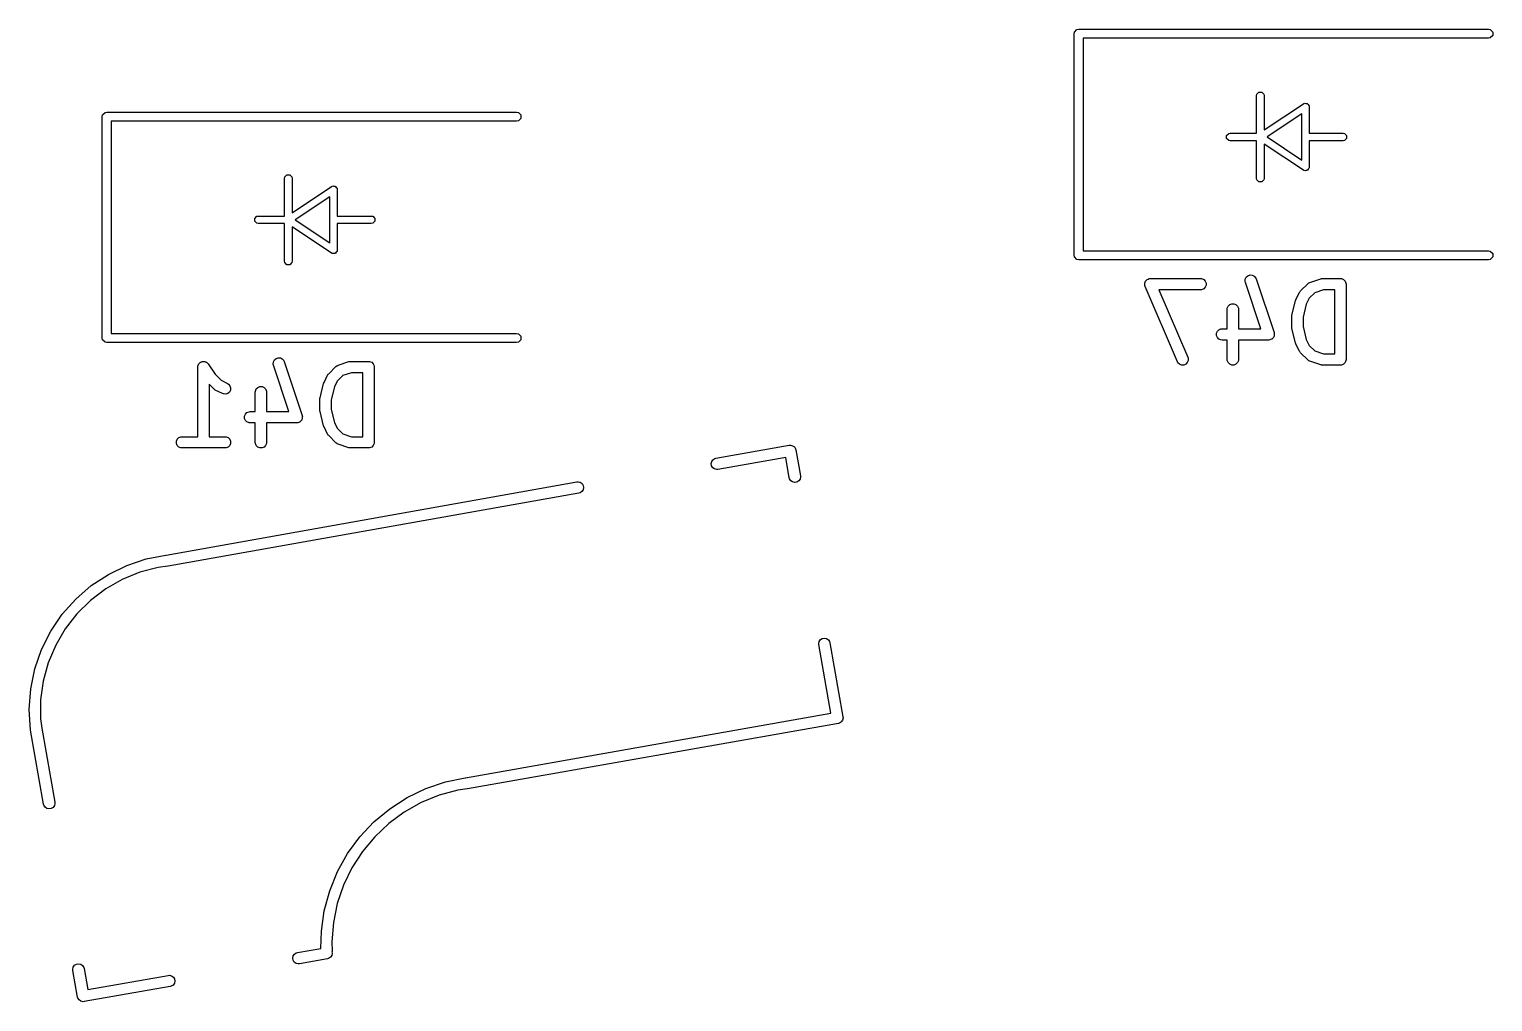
# Model space of a CAD drawing. Extents: x 2.6 to 14.1, y -9.2 to -3.9.
# Drawn here: x 10.718 to 11.483, y -7.748 to -7.24 of the extents above; entities that cross this region are included whole.
import ezdxf

# ---------------------------------------------------------------- set-up
doc = ezdxf.new("R2010")
doc.units = 0
doc.header["$MEASUREMENT"] = 0
doc.layers.add('BLACK', color=7, linetype='CONTINUOUS')

msp = doc.modelspace()

# ---------------------------------------------------------------- linework, layer by layer
at = {"layer": 'BLACK', "linetype": 'CONTINUOUS'}
for p, q in [((11.26394, -7.24196), (11.26412, -7.24106)), ((11.26394, -7.35771), (11.26394, -7.24196)), ((11.26412, -7.24106), (11.2654, -7.23978)), ((11.2654, -7.23978), (11.2663, -7.2396)), ((11.2663, -7.2396), (11.48048, -7.2396)), ((11.48048, -7.2396), (11.48138, -7.23978)), ((11.48138, -7.23978), (11.48266, -7.24106)), ((11.48266, -7.24106), (11.48266, -7.24286)), ((11.48048, -7.24432), (11.26867, -7.24432)), ((11.26867, -7.24432), (11.26867, -7.35535)), ((11.48138, -7.24414), (11.48048, -7.24432)), ((11.48266, -7.24286), (11.48138, -7.24414)), ((11.35937, -7.27349), (11.36043, -7.27243)), ((11.36043, -7.27243), (11.36194, -7.27243)), ((11.36194, -7.27243), (11.363, -7.27349)), ((11.35922, -7.27424), (11.35937, -7.27349)), ((11.35922, -7.29393), (11.35922, -7.27424)), ((11.363, -7.27349), (11.36315, -7.27424)), ((11.36315, -7.27424), (11.36315, -7.29222)), ((11.36315, -7.29222), (11.38372, -7.27851)), ((11.38372, -7.27851), (11.38398, -7.2784)), ((11.38398, -7.2784), (11.38405, -7.27833)), ((11.38405, -7.27833), (11.38415, -7.27833)), ((11.38415, -7.27833), (11.38443, -7.27822)), ((11.38443, -7.27822), (11.38499, -7.27833)), ((11.38499, -7.27833), (11.38556, -7.27833)), ((11.38556, -7.27833), (11.3857, -7.27847)), ((11.3857, -7.27847), (11.3859, -7.27851)), ((11.3859, -7.27851), (11.38622, -7.27899)), ((11.38622, -7.27899), (11.38663, -7.2794)), ((11.38663, -7.2794), (11.38668, -7.27969)), ((11.38668, -7.27969), (11.38674, -7.27977)), ((11.38674, -7.27977), (11.38672, -7.27986)), ((11.38672, -7.27986), (11.38678, -7.28015)), ((11.38678, -7.28015), (11.38678, -7.29393)), ((10.75607, -7.28527), (10.75625, -7.28436)), ((10.75607, -7.40102), (10.75607, -7.28527)), ((10.75625, -7.28436), (10.75753, -7.28309)), ((10.75753, -7.28309), (10.75843, -7.28291)), ((10.75843, -7.28291), (10.9726, -7.28291)), ((10.9726, -7.28763), (10.76079, -7.28763)), ((10.76079, -7.28763), (10.76079, -7.39865)), ((10.9726, -7.28291), (10.97351, -7.28309)), ((10.97351, -7.28745), (10.9726, -7.28763)), ((10.97351, -7.28309), (10.97478, -7.28436)), ((10.97478, -7.28617), (10.97351, -7.28745)), ((10.97478, -7.28436), (10.97478, -7.28617)), ((11.38284, -7.28383), (11.36473, -7.2959)), ((11.38284, -7.30797), (11.38284, -7.28383)), ((11.34362, -7.29514), (11.34468, -7.29408)), ((11.34362, -7.29665), (11.34362, -7.29514)), ((11.34468, -7.29408), (11.34544, -7.29393)), ((11.34544, -7.29393), (11.35922, -7.29393)), ((11.38678, -7.29393), (11.40449, -7.29393)), ((11.40449, -7.29393), (11.40525, -7.29408)), ((11.40525, -7.29408), (11.40631, -7.29514)), ((11.40631, -7.29514), (11.40631, -7.29665)), ((11.34468, -7.29772), (11.34362, -7.29665)), ((11.34544, -7.29787), (11.34468, -7.29772)), ((11.35922, -7.29787), (11.34544, -7.29787)), ((11.35922, -7.31755), (11.35922, -7.29787)), ((11.38372, -7.31328), (11.36315, -7.29958)), ((11.36315, -7.29958), (11.36315, -7.31755)), ((11.36473, -7.2959), (11.38284, -7.30797)), ((11.40449, -7.29787), (11.38678, -7.29787)), ((11.38678, -7.29787), (11.38678, -7.31165)), ((11.40525, -7.29772), (11.40449, -7.29787)), ((11.40631, -7.29665), (11.40525, -7.29772)), ((10.85134, -7.31755), (10.85149, -7.3168)), ((10.85134, -7.33724), (10.85134, -7.31755)), ((10.85149, -7.3168), (10.85256, -7.31573)), ((10.85256, -7.31573), (10.85406, -7.31573)), ((10.85406, -7.31573), (10.85513, -7.3168)), ((10.85513, -7.3168), (10.85528, -7.31755)), ((10.85528, -7.31755), (10.85528, -7.33553)), ((11.35937, -7.3183), (11.35922, -7.31755)), ((11.36043, -7.31937), (11.35937, -7.3183)), ((11.363, -7.3183), (11.36194, -7.31937)), ((11.36315, -7.31755), (11.363, -7.3183)), ((11.38398, -7.31339), (11.38372, -7.31328)), ((11.38405, -7.31346), (11.38398, -7.31339)), ((11.38415, -7.31346), (11.38405, -7.31346)), ((11.38443, -7.31358), (11.38415, -7.31346)), ((11.38499, -7.31346), (11.38443, -7.31358)), ((11.38556, -7.31346), (11.38499, -7.31346)), ((11.3857, -7.31332), (11.38556, -7.31346)), ((11.3859, -7.31328), (11.3857, -7.31332)), ((11.38622, -7.3128), (11.3859, -7.31328)), ((11.38663, -7.3124), (11.38622, -7.3128)), ((11.38668, -7.31211), (11.38663, -7.3124)), ((11.38674, -7.31203), (11.38668, -7.31211)), ((11.38678, -7.31165), (11.38672, -7.31193)), ((11.38672, -7.31193), (11.38674, -7.31203)), ((10.85528, -7.33553), (10.87584, -7.32182)), ((10.87584, -7.32182), (10.87611, -7.32171)), ((10.87611, -7.32171), (10.87618, -7.32164)), ((10.87618, -7.32164), (10.87628, -7.32164)), ((10.87628, -7.32164), (10.87655, -7.32153)), ((10.87655, -7.32153), (10.87711, -7.32164)), ((10.87711, -7.32164), (10.87769, -7.32164)), ((10.87769, -7.32164), (10.87783, -7.32178)), ((10.87783, -7.32178), (10.87803, -7.32182)), ((10.87803, -7.32182), (10.87835, -7.3223)), ((10.87835, -7.3223), (10.87875, -7.3227)), ((10.87875, -7.3227), (10.87881, -7.32299)), ((10.87881, -7.32299), (10.87886, -7.32307)), ((10.87886, -7.32307), (10.87884, -7.32317)), ((10.87884, -7.32317), (10.8789, -7.32346)), ((10.8789, -7.32346), (10.8789, -7.33724)), ((11.36194, -7.31937), (11.36043, -7.31937)), ((10.87496, -7.32713), (10.85686, -7.3392)), ((10.87496, -7.35127), (10.87496, -7.32713)), ((10.83574, -7.33845), (10.83681, -7.33739)), ((10.83574, -7.33996), (10.83574, -7.33845)), ((10.83681, -7.34102), (10.83574, -7.33996)), ((10.83681, -7.33739), (10.83756, -7.33724)), ((10.83756, -7.34117), (10.83681, -7.34102)), ((10.83756, -7.33724), (10.85134, -7.33724)), ((10.85134, -7.34117), (10.83756, -7.34117)), ((10.85134, -7.36086), (10.85134, -7.34117)), ((10.85686, -7.3392), (10.87496, -7.35127)), ((10.8789, -7.33724), (10.89662, -7.33724)), ((10.89662, -7.34117), (10.8789, -7.34117)), ((10.8789, -7.34117), (10.8789, -7.35495)), ((10.89662, -7.33724), (10.89737, -7.33739)), ((10.89737, -7.34102), (10.89662, -7.34117)), ((10.89737, -7.33739), (10.89844, -7.33845)), ((10.89844, -7.33996), (10.89737, -7.34102)), ((10.89844, -7.33845), (10.89844, -7.33996)), ((10.87584, -7.35659), (10.85528, -7.34288)), ((10.85528, -7.34288), (10.85528, -7.36086)), ((10.87611, -7.3567), (10.87584, -7.35659)), ((10.87618, -7.35677), (10.87611, -7.3567)), ((10.87783, -7.35663), (10.87769, -7.35677)), ((10.87803, -7.35659), (10.87783, -7.35663)), ((10.87835, -7.35611), (10.87803, -7.35659)), ((10.87875, -7.35571), (10.87835, -7.35611)), ((10.87881, -7.35542), (10.87875, -7.35571)), ((10.87886, -7.35533), (10.87881, -7.35542)), ((10.8789, -7.35495), (10.87884, -7.35524)), ((10.87884, -7.35524), (10.87886, -7.35533)), ((11.26867, -7.35535), (11.48048, -7.35535)), ((11.48048, -7.35535), (11.48138, -7.35553)), ((11.48138, -7.35553), (11.48266, -7.3568)), ((10.85149, -7.36161), (10.85134, -7.36086)), ((10.85256, -7.36268), (10.85149, -7.36161)), ((10.85406, -7.36268), (10.85256, -7.36268)), ((10.85513, -7.36161), (10.85406, -7.36268)), ((10.85528, -7.36086), (10.85513, -7.36161)), ((10.87628, -7.35677), (10.87618, -7.35677)), ((10.87655, -7.35688), (10.87628, -7.35677)), ((10.87711, -7.35677), (10.87655, -7.35688)), ((10.87769, -7.35677), (10.87711, -7.35677)), ((11.26412, -7.35861), (11.26394, -7.35771)), ((11.2654, -7.35989), (11.26412, -7.35861)), ((11.2663, -7.36007), (11.2654, -7.35989)), ((11.48048, -7.36007), (11.2663, -7.36007)), ((11.48138, -7.35989), (11.48048, -7.36007)), ((11.48266, -7.35861), (11.48138, -7.35989)), ((11.48266, -7.3568), (11.48266, -7.35861)), ((11.30083, -7.37228), (11.30104, -7.37177)), ((11.30104, -7.37177), (11.30125, -7.37125)), ((11.30125, -7.37125), (11.30126, -7.37124)), ((11.30126, -7.37124), (11.30127, -7.37122)), ((11.30127, -7.37122), (11.30166, -7.37082)), ((11.30166, -7.37082), (11.30205, -7.37042)), ((11.30205, -7.37042), (11.30207, -7.37042)), ((11.30207, -7.37042), (11.30208, -7.3704)), ((11.30208, -7.3704), (11.3026, -7.37019)), ((11.3026, -7.37019), (11.30311, -7.36997)), ((11.30311, -7.36997), (11.30313, -7.36997)), ((11.30313, -7.36997), (11.30315, -7.36996)), ((11.30315, -7.36996), (11.30372, -7.36991)), ((11.30372, -7.36991), (11.32997, -7.36991)), ((11.32997, -7.36991), (11.33055, -7.36996)), ((11.33055, -7.36996), (11.33161, -7.3704)), ((11.33161, -7.3704), (11.33243, -7.37122)), ((11.33243, -7.37122), (11.33287, -7.37228)), ((11.35329, -7.37135), (11.35337, -7.3702)), ((11.35342, -7.37192), (11.35329, -7.37135)), ((11.35337, -7.3702), (11.35388, -7.36917)), ((11.36149, -7.39615), (11.35342, -7.37192)), ((11.35388, -7.36917), (11.35475, -7.36842)), ((11.35475, -7.36842), (11.35585, -7.36805)), ((11.35585, -7.36805), (11.357, -7.36814)), ((11.357, -7.36814), (11.35803, -7.36865)), ((11.35803, -7.36865), (11.35878, -7.36952)), ((11.35878, -7.36952), (11.35902, -7.37005)), ((11.35902, -7.37005), (11.36839, -7.39817)), ((11.38663, -7.37217), (11.38715, -7.37193)), ((11.38715, -7.37193), (11.39278, -7.37006)), ((11.39278, -7.37006), (11.39306, -7.36999)), ((11.39306, -7.36999), (11.39314, -7.36996)), ((11.39314, -7.36996), (11.39324, -7.36995)), ((11.39324, -7.36995), (11.39334, -7.36993)), ((11.39334, -7.36993), (11.39342, -7.36993)), ((11.39342, -7.36993), (11.39371, -7.36991)), ((11.39371, -7.36991), (11.40309, -7.36991)), ((11.40309, -7.36991), (11.40366, -7.36996)), ((11.40366, -7.36996), (11.40473, -7.3704)), ((11.40473, -7.3704), (11.40554, -7.37122)), ((11.40554, -7.37122), (11.40598, -7.37228)), ((11.30082, -7.37232), (11.30083, -7.3723)), ((11.30083, -7.37288), (11.30082, -7.37232)), ((11.30083, -7.3723), (11.30083, -7.37228)), ((11.30083, -7.37344), (11.30083, -7.37288)), ((11.30083, -7.37345), (11.30083, -7.37344)), ((11.30083, -7.37347), (11.30083, -7.37345)), ((11.30101, -7.37402), (11.30083, -7.37347)), ((11.31788, -7.41339), (11.30101, -7.37402)), ((11.32997, -7.37581), (11.3082, -7.37581)), ((11.3082, -7.37581), (11.32331, -7.41107)), ((11.33055, -7.37576), (11.32997, -7.37581)), ((11.33161, -7.37531), (11.33055, -7.37576)), ((11.33243, -7.3745), (11.33161, -7.37531)), ((11.33287, -7.37344), (11.33243, -7.3745)), ((11.33287, -7.37228), (11.33287, -7.37344)), ((11.37982, -7.38091), (11.3817, -7.37716)), ((11.3817, -7.37716), (11.38185, -7.37691)), ((11.38185, -7.37691), (11.38188, -7.37684)), ((11.38188, -7.37684), (11.38195, -7.37676)), ((11.38195, -7.37676), (11.38201, -7.37667)), ((11.38201, -7.37667), (11.38206, -7.37662)), ((11.38206, -7.37662), (11.38225, -7.3764)), ((11.38225, -7.3764), (11.386, -7.37265)), ((11.386, -7.37265), (11.38645, -7.37228)), ((11.38645, -7.37228), (11.38655, -7.37224)), ((11.38655, -7.37224), (11.38663, -7.37217)), ((11.38968, -7.37731), (11.38677, -7.38023)), ((11.39419, -7.37581), (11.38968, -7.37731)), ((11.40013, -7.37581), (11.39419, -7.37581)), ((11.40013, -7.40928), (11.40013, -7.37581)), ((11.40598, -7.37228), (11.40604, -7.37286)), ((11.40604, -7.37286), (11.40604, -7.41223)), ((11.34389, -7.38598), (11.34395, -7.38541)), ((11.34389, -7.39615), (11.34389, -7.38598)), ((11.34395, -7.38541), (11.34439, -7.38434)), ((11.34439, -7.38434), (11.3452, -7.38353)), ((11.3452, -7.38353), (11.34627, -7.38309)), ((11.34627, -7.38309), (11.34742, -7.38309)), ((11.34742, -7.38309), (11.34848, -7.38353)), ((11.34848, -7.38353), (11.3493, -7.38434)), ((11.3493, -7.38434), (11.34974, -7.38541)), ((11.34974, -7.38541), (11.3498, -7.38598)), ((11.3498, -7.38598), (11.3498, -7.39615)), ((11.37772, -7.38902), (11.3796, -7.38152)), ((11.3796, -7.38152), (11.37961, -7.38147)), ((11.37961, -7.38147), (11.37962, -7.38145)), ((11.37962, -7.38145), (11.37971, -7.38121)), ((11.37971, -7.38121), (11.37979, -7.38097)), ((11.37979, -7.38097), (11.37981, -7.38095)), ((11.37981, -7.38095), (11.37982, -7.38091)), ((11.38525, -7.38326), (11.38354, -7.3901)), ((11.38677, -7.38023), (11.38525, -7.38326)), ((11.37764, -7.38959), (11.37767, -7.38937)), ((11.37765, -7.38963), (11.37764, -7.38959)), ((11.37764, -7.38973), (11.37765, -7.38963)), ((11.37764, -7.39536), (11.37764, -7.38973)), ((11.37767, -7.38937), (11.37769, -7.38916)), ((11.37769, -7.38916), (11.37771, -7.38912)), ((11.37771, -7.38912), (11.37772, -7.38902)), ((11.38354, -7.3901), (11.38354, -7.39499)), ((10.75625, -7.40192), (10.75607, -7.40102)), ((10.75753, -7.4032), (10.75625, -7.40192)), ((10.76079, -7.39865), (10.9726, -7.39865)), ((10.9726, -7.39865), (10.97351, -7.39883)), ((10.97351, -7.39883), (10.97478, -7.40011)), ((10.97478, -7.40192), (10.97351, -7.4032)), ((10.97478, -7.40011), (10.97478, -7.40192)), ((11.33832, -7.39853), (11.33876, -7.39747)), ((11.33832, -7.39968), (11.33832, -7.39853)), ((11.33876, -7.40075), (11.33832, -7.39968)), ((11.33876, -7.39747), (11.33958, -7.39665)), ((11.33958, -7.40156), (11.33876, -7.40075)), ((11.33958, -7.39665), (11.34064, -7.39621)), ((11.34064, -7.402), (11.33958, -7.40156)), ((11.34064, -7.39621), (11.34122, -7.39615)), ((11.34122, -7.40206), (11.34064, -7.402)), ((11.34122, -7.39615), (11.34389, -7.39615)), ((11.34389, -7.40206), (11.34122, -7.40206)), ((11.34389, -7.41223), (11.34389, -7.40206)), ((11.3498, -7.39615), (11.36149, -7.39615)), ((11.36559, -7.40206), (11.3498, -7.40206)), ((11.3498, -7.40206), (11.3498, -7.41223)), ((11.36588, -7.40203), (11.36559, -7.40206)), ((11.36596, -7.40204), (11.36588, -7.40203)), ((11.36602, -7.40202), (11.36596, -7.40204)), ((11.36617, -7.402), (11.36602, -7.40202)), ((11.3666, -7.40182), (11.36617, -7.402)), ((11.36705, -7.40167), (11.3666, -7.40182)), ((11.36713, -7.4016), (11.36705, -7.40167)), ((11.36723, -7.40156), (11.36713, -7.4016)), ((11.36757, -7.40123), (11.36723, -7.40156)), ((11.36792, -7.40092), (11.36757, -7.40123)), ((11.36797, -7.40082), (11.36792, -7.40092)), ((11.36805, -7.40075), (11.36797, -7.40082)), ((11.36823, -7.40031), (11.36805, -7.40075)), ((11.36844, -7.39989), (11.36823, -7.40031)), ((11.36839, -7.39817), (11.36846, -7.39846)), ((11.36845, -7.39978), (11.36844, -7.39989)), ((11.36849, -7.39968), (11.36845, -7.39978)), ((11.36846, -7.39846), (11.36849, -7.39853)), ((11.36849, -7.39853), (11.36849, -7.39859)), ((11.36849, -7.39859), (11.36852, -7.39874)), ((11.36852, -7.39874), (11.36849, -7.39921)), ((11.36849, -7.39921), (11.36849, -7.39968)), ((11.37765, -7.39546), (11.37764, -7.39536)), ((11.37764, -7.3955), (11.37765, -7.39546)), ((11.37767, -7.39572), (11.37764, -7.3955)), ((11.37769, -7.39593), (11.37767, -7.39572)), ((11.37771, -7.39597), (11.37769, -7.39593)), ((11.37772, -7.39607), (11.37771, -7.39597)), ((11.3796, -7.40357), (11.37772, -7.39607)), ((11.38354, -7.39499), (11.38525, -7.40182)), ((11.38525, -7.40182), (11.38677, -7.40486)), ((10.75843, -7.40338), (10.75753, -7.4032)), ((10.9726, -7.40338), (10.75843, -7.40338)), ((10.97351, -7.4032), (10.9726, -7.40338)), ((11.37961, -7.40361), (11.3796, -7.40357)), ((11.37962, -7.40364), (11.37961, -7.40361)), ((11.37971, -7.40387), (11.37962, -7.40364)), ((11.37979, -7.40412), (11.37971, -7.40387)), ((11.37981, -7.40413), (11.37979, -7.40412)), ((11.37982, -7.40418), (11.37981, -7.40413)), ((11.3817, -7.40793), (11.37982, -7.40418)), ((11.38185, -7.40817), (11.3817, -7.40793)), ((11.38188, -7.40825), (11.38185, -7.40817)), ((11.38195, -7.40833), (11.38188, -7.40825)), ((11.38201, -7.40842), (11.38195, -7.40833)), ((11.38206, -7.40847), (11.38201, -7.40842)), ((11.38225, -7.40869), (11.38206, -7.40847)), ((11.386, -7.41244), (11.38225, -7.40869)), ((11.38677, -7.40486), (11.38968, -7.40777)), ((11.38968, -7.40777), (11.39419, -7.40928)), ((11.39419, -7.40928), (11.40013, -7.40928)), ((10.80602, -7.41616), (10.80608, -7.41559)), ((10.80602, -7.41617), (10.80602, -7.41616)), ((10.80602, -7.41616), (10.80602, -7.41616)), ((10.80602, -7.41616), (10.80602, -7.41616)), ((10.80602, -7.45258), (10.80602, -7.41617)), ((10.80608, -7.41559), (10.80619, -7.41532)), ((10.80619, -7.41532), (10.80625, -7.41503)), ((10.80625, -7.41503), (10.80641, -7.41479)), ((10.80641, -7.41479), (10.80652, -7.41453)), ((10.80652, -7.41453), (10.80672, -7.41432)), ((10.80672, -7.41432), (10.80689, -7.41408)), ((10.80689, -7.41408), (10.80713, -7.41392)), ((10.80713, -7.41392), (10.80733, -7.41371)), ((10.80733, -7.41371), (10.8076, -7.4136)), ((10.8076, -7.4136), (10.80785, -7.41344)), ((10.80785, -7.41344), (10.80813, -7.41338)), ((10.80813, -7.41338), (10.8084, -7.41327)), ((10.8084, -7.41327), (10.80869, -7.41327)), ((10.80869, -7.41327), (10.80898, -7.41321)), ((10.80898, -7.41321), (10.80926, -7.41327)), ((10.80926, -7.41327), (10.80955, -7.41327)), ((10.80955, -7.41327), (10.80982, -7.41338)), ((10.80982, -7.41338), (10.81011, -7.41344)), ((10.81011, -7.41344), (10.81035, -7.4136)), ((10.81035, -7.4136), (10.81061, -7.41371)), ((10.81061, -7.41371), (10.81082, -7.41392)), ((10.81082, -7.41392), (10.81106, -7.41408)), ((10.81106, -7.41408), (10.81143, -7.41452)), ((10.81143, -7.41452), (10.81143, -7.41453)), ((10.81143, -7.41453), (10.81143, -7.41453)), ((10.81143, -7.41453), (10.81143, -7.41453)), ((10.81143, -7.41453), (10.81502, -7.41991)), ((10.84541, -7.41466), (10.84549, -7.41351)), ((10.84554, -7.41523), (10.84541, -7.41466)), ((10.84549, -7.41351), (10.84601, -7.41248)), ((10.85362, -7.43946), (10.84554, -7.41523)), ((10.84601, -7.41248), (10.84688, -7.41173)), ((10.84688, -7.41173), (10.84797, -7.41136)), ((10.84797, -7.41136), (10.84912, -7.41144)), ((10.84912, -7.41144), (10.85015, -7.41196)), ((10.85015, -7.41196), (10.85091, -7.41283)), ((10.85091, -7.41283), (10.85114, -7.41336)), ((10.85114, -7.41336), (10.86052, -7.44148)), ((10.87438, -7.4197), (10.87813, -7.41595)), ((10.87813, -7.41595), (10.87857, -7.41559)), ((10.87857, -7.41559), (10.87867, -7.41555)), ((10.87867, -7.41555), (10.87875, -7.41548)), ((10.87875, -7.41548), (10.87928, -7.41524)), ((10.87928, -7.41524), (10.8849, -7.41336)), ((10.8849, -7.41336), (10.88519, -7.4133)), ((10.88519, -7.4133), (10.88526, -7.41327)), ((10.88526, -7.41327), (10.88537, -7.41326)), ((10.88537, -7.41326), (10.88547, -7.41324)), ((10.88547, -7.41324), (10.88555, -7.41324)), ((10.88555, -7.41324), (10.88584, -7.41321)), ((10.88584, -7.41321), (10.89521, -7.41321)), ((10.89521, -7.41321), (10.89579, -7.41327)), ((10.89579, -7.41327), (10.89685, -7.41371)), ((10.89685, -7.41371), (10.89767, -7.41453)), ((10.89767, -7.41453), (10.89811, -7.41559)), ((10.89811, -7.41559), (10.89816, -7.41617)), ((10.89816, -7.41617), (10.89816, -7.45554)), ((11.31816, -7.4139), (11.31788, -7.41339)), ((11.31899, -7.4147), (11.31816, -7.4139)), ((11.32006, -7.41513), (11.31899, -7.4147)), ((11.32121, -7.41512), (11.32006, -7.41513)), ((11.32227, -7.41466), (11.32121, -7.41512)), ((11.32307, -7.41384), (11.32227, -7.41466)), ((11.3235, -7.41277), (11.32307, -7.41384)), ((11.32331, -7.41107), (11.32349, -7.41162)), ((11.32349, -7.41162), (11.3235, -7.41277)), ((11.34395, -7.41281), (11.34389, -7.41223)), ((11.34439, -7.41387), (11.34395, -7.41281)), ((11.3452, -7.41468), (11.34439, -7.41387)), ((11.34627, -7.41513), (11.3452, -7.41468)), ((11.34742, -7.41513), (11.34627, -7.41513)), ((11.34848, -7.41468), (11.34742, -7.41513)), ((11.3493, -7.41387), (11.34848, -7.41468)), ((11.34974, -7.41281), (11.3493, -7.41387)), ((11.3498, -7.41223), (11.34974, -7.41281)), ((11.38645, -7.41281), (11.386, -7.41244)), ((11.38655, -7.41285), (11.38645, -7.41281)), ((11.38663, -7.41292), (11.38655, -7.41285)), ((11.38715, -7.41316), (11.38663, -7.41292)), ((11.39278, -7.41503), (11.38715, -7.41316)), ((11.39306, -7.4151), (11.39278, -7.41503)), ((11.39314, -7.41513), (11.39306, -7.4151)), ((11.39324, -7.41514), (11.39314, -7.41513)), ((11.39334, -7.41516), (11.39324, -7.41514)), ((11.39342, -7.41515), (11.39334, -7.41516)), ((11.39371, -7.41518), (11.39342, -7.41515)), ((11.40309, -7.41518), (11.39371, -7.41518)), ((11.40366, -7.41513), (11.40309, -7.41518)), ((11.40473, -7.41468), (11.40366, -7.41513)), ((11.40554, -7.41387), (11.40473, -7.41468)), ((11.40598, -7.41281), (11.40554, -7.41387)), ((11.40604, -7.41223), (11.40598, -7.41281)), ((10.81438, -7.42763), (10.81193, -7.42517)), ((10.81193, -7.42517), (10.81193, -7.45258)), ((10.81502, -7.41991), (10.81822, -7.42311)), ((10.81822, -7.42311), (10.82154, -7.42477)), ((10.82154, -7.42477), (10.82203, -7.42508)), ((10.82203, -7.42508), (10.82279, -7.42595)), ((10.86985, -7.43232), (10.87172, -7.42482)), ((10.87172, -7.42482), (10.87174, -7.42478)), ((10.87174, -7.42476), (10.87183, -7.42452)), ((10.87174, -7.42478), (10.87174, -7.42476)), ((10.87183, -7.42452), (10.87192, -7.42428)), ((10.87192, -7.42428), (10.87193, -7.42426)), ((10.87193, -7.42426), (10.87195, -7.42422)), ((10.87195, -7.42422), (10.87382, -7.42047)), ((10.87382, -7.42047), (10.87398, -7.42022)), ((10.87398, -7.42022), (10.87401, -7.42015)), ((10.87401, -7.42015), (10.87408, -7.42007)), ((10.87408, -7.42007), (10.87413, -7.41998)), ((10.87413, -7.41998), (10.87419, -7.41993)), ((10.87419, -7.41993), (10.87438, -7.4197)), ((10.87889, -7.42354), (10.87738, -7.42657)), ((10.88181, -7.42062), (10.87889, -7.42354)), ((10.88632, -7.41912), (10.88181, -7.42062)), ((10.89226, -7.41912), (10.88632, -7.41912)), ((10.89226, -7.45258), (10.89226, -7.41912)), ((10.81461, -7.42781), (10.81438, -7.42763)), ((10.81466, -7.42787), (10.81461, -7.42781)), ((10.81475, -7.42793), (10.81466, -7.42787)), ((10.81483, -7.428), (10.81475, -7.42793)), ((10.8149, -7.42802), (10.81483, -7.428)), ((10.81515, -7.42818), (10.8149, -7.42802)), ((10.8189, -7.43006), (10.81515, -7.42818)), ((10.81944, -7.43026), (10.8189, -7.43006)), ((10.82059, -7.43034), (10.81944, -7.43026)), ((10.82168, -7.42998), (10.82059, -7.43034)), ((10.82255, -7.42923), (10.82168, -7.42998)), ((10.82307, -7.42819), (10.82255, -7.42923)), ((10.82279, -7.42595), (10.82315, -7.42705)), ((10.82315, -7.42705), (10.82307, -7.42819)), ((10.83602, -7.42929), (10.83607, -7.42871)), ((10.83602, -7.43946), (10.83602, -7.42929)), ((10.83607, -7.42871), (10.83651, -7.42765)), ((10.83651, -7.42765), (10.83733, -7.42683)), ((10.83733, -7.42683), (10.83839, -7.42639)), ((10.83839, -7.42639), (10.83955, -7.42639)), ((10.83955, -7.42639), (10.84061, -7.42683)), ((10.84061, -7.42683), (10.84142, -7.42765)), ((10.84142, -7.42765), (10.84187, -7.42871)), ((10.84187, -7.42871), (10.84192, -7.42929)), ((10.84192, -7.42929), (10.84192, -7.43946)), ((10.86976, -7.43304), (10.86977, -7.43294)), ((10.86976, -7.43866), (10.86976, -7.43304)), ((10.86977, -7.4329), (10.8698, -7.43268)), ((10.86977, -7.43294), (10.86977, -7.4329)), ((10.8698, -7.43268), (10.86982, -7.43246)), ((10.86982, -7.43246), (10.86984, -7.43242)), ((10.86984, -7.43242), (10.86985, -7.43232)), ((10.87738, -7.42657), (10.87567, -7.4334)), ((10.83045, -7.44184), (10.83089, -7.44077)), ((10.83089, -7.44077), (10.8317, -7.43996)), ((10.8317, -7.43996), (10.83277, -7.43952)), ((10.83277, -7.43952), (10.83334, -7.43946)), ((10.83334, -7.43946), (10.83602, -7.43946)), ((10.84192, -7.43946), (10.85362, -7.43946)), ((10.86977, -7.43876), (10.86976, -7.43866)), ((10.86977, -7.43881), (10.86977, -7.43876)), ((10.8698, -7.43902), (10.86977, -7.43881)), ((10.86982, -7.43924), (10.8698, -7.43902)), ((10.86984, -7.43928), (10.86982, -7.43924)), ((10.86985, -7.43938), (10.86984, -7.43928)), ((10.87172, -7.44688), (10.86985, -7.43938)), ((10.87567, -7.4334), (10.87567, -7.4383)), ((10.87567, -7.4383), (10.87738, -7.44513)), ((10.83045, -7.44299), (10.83045, -7.44184)), ((10.83089, -7.44405), (10.83045, -7.44299)), ((10.8317, -7.44487), (10.83089, -7.44405)), ((10.83277, -7.44531), (10.8317, -7.44487)), ((10.83334, -7.44537), (10.83277, -7.44531)), ((10.83602, -7.44537), (10.83334, -7.44537)), ((10.83602, -7.45554), (10.83602, -7.44537)), ((10.85772, -7.44537), (10.84192, -7.44537)), ((10.84192, -7.44537), (10.84192, -7.45554)), ((10.85801, -7.44534), (10.85772, -7.44537)), ((10.85809, -7.44534), (10.85801, -7.44534)), ((10.85814, -7.44532), (10.85809, -7.44534)), ((10.85829, -7.44531), (10.85814, -7.44532)), ((10.85873, -7.44513), (10.85829, -7.44531)), ((10.85918, -7.44498), (10.85873, -7.44513)), ((10.85926, -7.44491), (10.85918, -7.44498)), ((10.85936, -7.44487), (10.85926, -7.44491)), ((10.85969, -7.44453), (10.85936, -7.44487)), ((10.86005, -7.44422), (10.85969, -7.44453)), ((10.8601, -7.44413), (10.86005, -7.44422)), ((10.86017, -7.44405), (10.8601, -7.44413)), ((10.86035, -7.44362), (10.86017, -7.44405)), ((10.86056, -7.44319), (10.86035, -7.44362)), ((10.86052, -7.44148), (10.86058, -7.44176)), ((10.86057, -7.44309), (10.86056, -7.44319)), ((10.86061, -7.44299), (10.86057, -7.44309)), ((10.86058, -7.44176), (10.86061, -7.44184)), ((10.86061, -7.44184), (10.86061, -7.4419)), ((10.86061, -7.4419), (10.86065, -7.44204)), ((10.86065, -7.44204), (10.86061, -7.44252)), ((10.86061, -7.44252), (10.86061, -7.44299)), ((10.87174, -7.44692), (10.87172, -7.44688)), ((10.87174, -7.44694), (10.87174, -7.44692)), ((10.87183, -7.44718), (10.87174, -7.44694)), ((10.87192, -7.44742), (10.87183, -7.44718)), ((10.87193, -7.44744), (10.87192, -7.44742)), ((10.87195, -7.44748), (10.87193, -7.44744)), ((10.87382, -7.45123), (10.87195, -7.44748)), ((10.87738, -7.44513), (10.87889, -7.44816)), ((10.87889, -7.44816), (10.88181, -7.45108)), ((10.79483, -7.45496), (10.79527, -7.4539)), ((10.79483, -7.45611), (10.79483, -7.45496)), ((10.79527, -7.45718), (10.79483, -7.45611)), ((10.79527, -7.4539), (10.79608, -7.45308)), ((10.79608, -7.45308), (10.79715, -7.45264)), ((10.79715, -7.45264), (10.79772, -7.45258)), ((10.79772, -7.45258), (10.80602, -7.45258)), ((10.81193, -7.45258), (10.82022, -7.45258)), ((10.82022, -7.45258), (10.8208, -7.45264)), ((10.8208, -7.45264), (10.82186, -7.45308)), ((10.82186, -7.45308), (10.82268, -7.4539)), ((10.82268, -7.4539), (10.82312, -7.45496)), ((10.82312, -7.45611), (10.82268, -7.45718)), ((10.82312, -7.45496), (10.82312, -7.45611)), ((10.83607, -7.45611), (10.83602, -7.45554)), ((10.83651, -7.45718), (10.83607, -7.45611)), ((10.84187, -7.45611), (10.84142, -7.45718)), ((10.84192, -7.45554), (10.84187, -7.45611)), ((10.87398, -7.45148), (10.87382, -7.45123)), ((10.87401, -7.45155), (10.87398, -7.45148)), ((10.87408, -7.45163), (10.87401, -7.45155)), ((10.87413, -7.45172), (10.87408, -7.45163)), ((10.87419, -7.45177), (10.87413, -7.45172)), ((10.87438, -7.452), (10.87419, -7.45177)), ((10.87813, -7.45575), (10.87438, -7.452)), ((10.87857, -7.45612), (10.87813, -7.45575)), ((10.87867, -7.45616), (10.87857, -7.45612)), ((10.88181, -7.45108), (10.88632, -7.45258)), ((10.88632, -7.45258), (10.89226, -7.45258)), ((10.89811, -7.45611), (10.89767, -7.45718)), ((10.89816, -7.45554), (10.89811, -7.45611)), ((10.79608, -7.45799), (10.79527, -7.45718)), ((10.79715, -7.45843), (10.79608, -7.45799)), ((10.79772, -7.45849), (10.79715, -7.45843)), ((10.82022, -7.45849), (10.79772, -7.45849)), ((10.8208, -7.45843), (10.82022, -7.45849)), ((10.82186, -7.45799), (10.8208, -7.45843)), ((10.82268, -7.45718), (10.82186, -7.45799)), ((10.83733, -7.45799), (10.83651, -7.45718)), ((10.83839, -7.45843), (10.83733, -7.45799)), ((10.83955, -7.45843), (10.83839, -7.45843)), ((10.84061, -7.45799), (10.83955, -7.45843)), ((10.84142, -7.45718), (10.84061, -7.45799)), ((10.87875, -7.45623), (10.87867, -7.45616)), ((10.87928, -7.45646), (10.87875, -7.45623)), ((10.8849, -7.45834), (10.87928, -7.45646)), ((10.88519, -7.4584), (10.8849, -7.45834)), ((10.88526, -7.45843), (10.88519, -7.4584)), ((10.88537, -7.45844), (10.88526, -7.45843)), ((10.88547, -7.45847), (10.88537, -7.45844)), ((10.88555, -7.45846), (10.88547, -7.45847)), ((10.88584, -7.45849), (10.88555, -7.45846)), ((10.89521, -7.45849), (10.88584, -7.45849)), ((10.89579, -7.45843), (10.89521, -7.45849)), ((10.89685, -7.45799), (10.89579, -7.45843)), ((10.89767, -7.45718), (10.89685, -7.45799)), ((11.07671, -7.46384), (11.11509, -7.45707)), ((11.11321, -7.4634), (11.07773, -7.46966)), ((11.11509, -7.47406), (11.11321, -7.4634)), ((11.11509, -7.45707), (11.11567, -7.45703)), ((11.11567, -7.45703), (11.11679, -7.45728)), ((11.11679, -7.45728), (11.11774, -7.45794)), ((11.11774, -7.45794), (11.11836, -7.45891)), ((11.11836, -7.45891), (11.11851, -7.45947)), ((11.11851, -7.45947), (11.1209, -7.47304)), ((11.07427, -7.46668), (11.07452, -7.46556)), ((11.07447, -7.46782), (11.07427, -7.46668)), ((11.07509, -7.46879), (11.07447, -7.46782)), ((11.07452, -7.46556), (11.07518, -7.46462)), ((11.07603, -7.46945), (11.07509, -7.46879)), ((11.07518, -7.46462), (11.07615, -7.464)), ((11.07716, -7.4697), (11.07603, -7.46945)), ((11.07615, -7.464), (11.07671, -7.46384)), ((11.07773, -7.46966), (11.07716, -7.4697)), ((10.7894, -7.5145), (11.00413, -7.47624)), ((11.00413, -7.47624), (11.00471, -7.47619)), ((11.00471, -7.47619), (11.00583, -7.47644)), ((11.00583, -7.47644), (11.00678, -7.4771)), ((11.00678, -7.4771), (11.0074, -7.47807)), ((11.0074, -7.47807), (11.0076, -7.4792)), ((11.11524, -7.47462), (11.11509, -7.47406)), ((11.11586, -7.47559), (11.11524, -7.47462)), ((11.11681, -7.47625), (11.11586, -7.47559)), ((11.11793, -7.4765), (11.11681, -7.47625)), ((11.11907, -7.4763), (11.11793, -7.4765)), ((11.12004, -7.47568), (11.11907, -7.4763)), ((11.1207, -7.47474), (11.12004, -7.47568)), ((11.12095, -7.47361), (11.1207, -7.47474)), ((11.1209, -7.47304), (11.12095, -7.47361)), ((11.00517, -7.48205), (10.79044, -7.52031)), ((11.00572, -7.48189), (11.00517, -7.48205)), ((11.00669, -7.48127), (11.00572, -7.48189)), ((11.00735, -7.48033), (11.00669, -7.48127)), ((11.0076, -7.4792), (11.00735, -7.48033)), ((10.76889, -7.51987), (10.77905, -7.5165)), ((10.77905, -7.5165), (10.78935, -7.51451)), ((10.78935, -7.51451), (10.7894, -7.5145)), ((10.75033, -7.53043), (10.75927, -7.52454)), ((10.75927, -7.52454), (10.76889, -7.51987)), ((10.77573, -7.52347), (10.76651, -7.52722)), ((10.78535, -7.52095), (10.77573, -7.52347)), ((10.79029, -7.52034), (10.78535, -7.52095)), ((10.79031, -7.52032), (10.79029, -7.52034)), ((10.79029, -7.52034), (10.79029, -7.52034)), ((10.79044, -7.52031), (10.79031, -7.52032)), ((10.74225, -7.53743), (10.75033, -7.53043)), ((10.75787, -7.53214), (10.74994, -7.53814)), ((10.76651, -7.52722), (10.75787, -7.53214)), ((10.73514, -7.54543), (10.74225, -7.53743)), ((10.74994, -7.53814), (10.74286, -7.54513)), ((10.72914, -7.55429), (10.73514, -7.54543)), ((10.74286, -7.54513), (10.73675, -7.55298)), ((10.72435, -7.56386), (10.72914, -7.55429)), ((10.73675, -7.55298), (10.73172, -7.56157)), ((10.73172, -7.56157), (10.72786, -7.57073)), ((11.13043, -7.56072), (11.13068, -7.5596)), ((11.13047, -7.5613), (11.13043, -7.56072)), ((11.13679, -7.59716), (11.13047, -7.5613)), ((11.13068, -7.5596), (11.13134, -7.55865)), ((11.13134, -7.55865), (11.13231, -7.55803)), ((11.13231, -7.55803), (11.13344, -7.55783)), ((11.13344, -7.55783), (11.13457, -7.55808)), ((11.13457, -7.55808), (11.13551, -7.55875)), ((11.13551, -7.55875), (11.13613, -7.55972)), ((11.13613, -7.55972), (11.13629, -7.56027)), ((11.13629, -7.56027), (11.14312, -7.59905)), ((10.72085, -7.57397), (10.72435, -7.56386)), ((10.72786, -7.57073), (10.72522, -7.58033)), ((10.71869, -7.58445), (10.72085, -7.57397)), ((10.71793, -7.59512), (10.71869, -7.58445)), ((10.72522, -7.58033), (10.72386, -7.59018)), ((10.72386, -7.59018), (10.7238, -7.60013)), ((10.71856, -7.6058), (10.71793, -7.59512)), ((10.7238, -7.60013), (10.72441, -7.60499)), ((10.94584, -7.63083), (11.13679, -7.59716)), ((11.14292, -7.60075), (11.14226, -7.60169)), ((11.14317, -7.59962), (11.14292, -7.60075)), ((11.14312, -7.59905), (11.14317, -7.59962)), ((10.71857, -7.60582), (10.71856, -7.6058)), ((10.71856, -7.6058), (10.71856, -7.6058)), ((10.71858, -7.60594), (10.71857, -7.60582)), ((10.72542, -7.64471), (10.71858, -7.60594)), ((10.72441, -7.60499), (10.73123, -7.64369)), ((11.14073, -7.60247), (10.94687, -7.63665)), ((11.14129, -7.60231), (11.14073, -7.60247)), ((11.14188, -7.60193), (11.14129, -7.60231)), ((11.14226, -7.60169), (11.14188, -7.60193)), ((10.93536, -7.63303), (10.94574, -7.63086)), ((10.94574, -7.63086), (10.94584, -7.63083)), ((10.91542, -7.6412), (10.92514, -7.6365)), ((10.92514, -7.6365), (10.93536, -7.63303)), ((10.94179, -7.63739), (10.93205, -7.64005)), ((10.94678, -7.63667), (10.94179, -7.63739)), ((10.9468, -7.63665), (10.94678, -7.63666)), ((10.94678, -7.63666), (10.94678, -7.63667)), ((10.94687, -7.63665), (10.9468, -7.63665)), ((10.72557, -7.64527), (10.72542, -7.64471)), ((10.72619, -7.64624), (10.72557, -7.64527)), ((10.72714, -7.6469), (10.72619, -7.64624)), ((10.72826, -7.64715), (10.72714, -7.6469)), ((10.72939, -7.64695), (10.72826, -7.64715)), ((10.73037, -7.64634), (10.72939, -7.64695)), ((10.73103, -7.64539), (10.73037, -7.64634)), ((10.73128, -7.64427), (10.73103, -7.64539)), ((10.73123, -7.64369), (10.73128, -7.64427)), ((10.89805, -7.65395), (10.90634, -7.64705)), ((10.90634, -7.64705), (10.91542, -7.6412)), ((10.92271, -7.64388), (10.9139, -7.64882)), ((10.93205, -7.64005), (10.92271, -7.64388)), ((10.89065, -7.66182), (10.89805, -7.65395)), ((10.90577, -7.65479), (10.89842, -7.66171)), ((10.9139, -7.64882), (10.90577, -7.65479)), ((10.88427, -7.67053), (10.89065, -7.66182)), ((10.89842, -7.66171), (10.89197, -7.66948)), ((10.89197, -7.66948), (10.88651, -7.67797)), ((10.879, -7.67995), (10.88427, -7.67053)), ((10.87492, -7.68995), (10.879, -7.67995)), ((10.88651, -7.67797), (10.88213, -7.68706)), ((10.87209, -7.70037), (10.87492, -7.68995)), ((10.88213, -7.68706), (10.87889, -7.69662)), ((10.87055, -7.71105), (10.87209, -7.70037)), ((10.87889, -7.69662), (10.87684, -7.70651)), ((10.87684, -7.70651), (10.87601, -7.71657)), ((10.87035, -7.7201), (10.87055, -7.71105)), ((10.85584, -7.72399), (10.8565, -7.72305)), ((10.8565, -7.72305), (10.85747, -7.72243)), ((10.85747, -7.72243), (10.85803, -7.72228)), ((10.85803, -7.72228), (10.87035, -7.7201)), ((10.87597, -7.72377), (10.87531, -7.72472)), ((10.87622, -7.72265), (10.87597, -7.72377)), ((10.87601, -7.71657), (10.87622, -7.72161)), ((10.87622, -7.72161), (10.87611, -7.722)), ((10.87611, -7.722), (10.87622, -7.72265)), ((10.87622, -7.72161), (10.87622, -7.72161)), ((10.74069, -7.73099), (10.74094, -7.72986)), ((10.74073, -7.73156), (10.74069, -7.73099)), ((10.74094, -7.72986), (10.7416, -7.72892)), ((10.7416, -7.72892), (10.74257, -7.7283)), ((10.74257, -7.7283), (10.7437, -7.7281)), ((10.7437, -7.7281), (10.74483, -7.72835)), ((10.74483, -7.72835), (10.74577, -7.72901)), ((10.74577, -7.72901), (10.74639, -7.72998)), ((10.74639, -7.72998), (10.74655, -7.73054)), ((10.74655, -7.73054), (10.74849, -7.74159)), ((10.85559, -7.72512), (10.85584, -7.72399)), ((10.85579, -7.72625), (10.85559, -7.72512)), ((10.85641, -7.72723), (10.85579, -7.72625)), ((10.85735, -7.72789), (10.85641, -7.72723)), ((10.85847, -7.72814), (10.85735, -7.72789)), ((10.85905, -7.72809), (10.85847, -7.72814)), ((10.87378, -7.72549), (10.85905, -7.72809)), ((10.87434, -7.72534), (10.87378, -7.72549)), ((10.87531, -7.72472), (10.87434, -7.72534)), ((10.74319, -7.74552), (10.74073, -7.73156)), ((10.74849, -7.74159), (10.79056, -7.73417)), ((10.79056, -7.73417), (10.79114, -7.73413)), ((10.79114, -7.73413), (10.79226, -7.73438)), ((10.79226, -7.73438), (10.79321, -7.73504)), ((10.79378, -7.73827), (10.79312, -7.73921)), ((10.79321, -7.73504), (10.79383, -7.73601)), ((10.79403, -7.73714), (10.79378, -7.73827)), ((10.79383, -7.73601), (10.79403, -7.73714)), ((10.74335, -7.74608), (10.74319, -7.74552)), ((10.74397, -7.74705), (10.74335, -7.74608)), ((10.79159, -7.73999), (10.74661, -7.74792)), ((10.79214, -7.73983), (10.79159, -7.73999)), ((10.79312, -7.73921), (10.79214, -7.73983)), ((10.74491, -7.74771), (10.74397, -7.74705)), ((10.74603, -7.74796), (10.74491, -7.74771)), ((10.74661, -7.74792), (10.74603, -7.74796))]:
    msp.add_line(p, q, dxfattribs=at)

doc.saveas('drawing.dxf')
